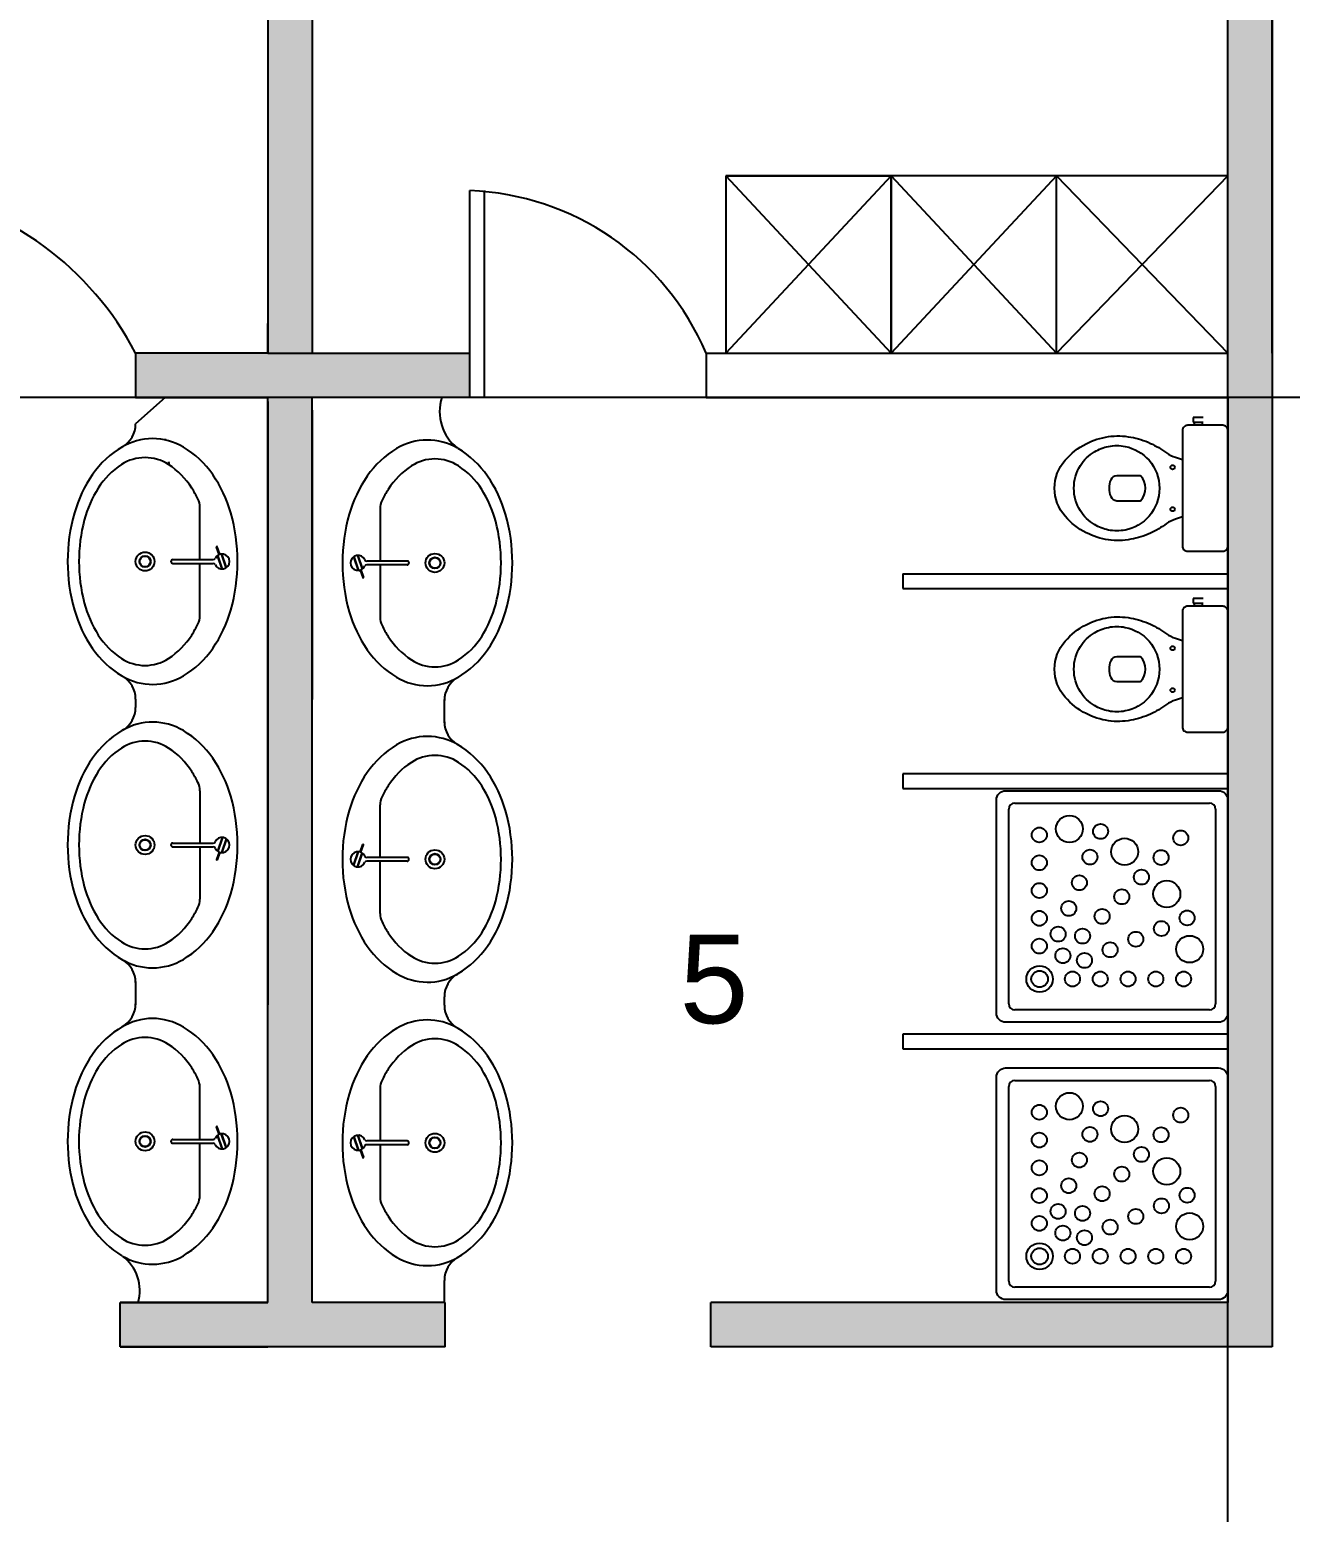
# Model space of a CAD drawing. Header units: millimetres. Extents: x 1356 to 2849, y 1307 to 1361.
# Drawn here: x 2474.96 to 2479.23, y 1338.73 to 1343.75 of the extents above; entities that cross this region are included whole.
import ezdxf

# ---------------------------------------------------------------- set-up
doc = ezdxf.new("R2010")
doc.units = ezdxf.units.MM
doc.layers.add('Muro', color=3, linetype='Continuous')
doc.styles.get("Standard").update_dxf_attribs({"font": 'arial.ttf'})
doc.dimstyles.new('Joel', dxfattribs={"dimtxt": 0.13, "dimasz": 0.1, "dimexe": 1.25, "dimexo": 0.625, "dimgap": 0.0176, "dimtad": 1, "dimtxsty": 'Standard', "dimblk": 'OBLIQUE', "dimcen": 2.5, "dimse1": 1, "dimse2": 1, "dimclre": 256, "dimadec": 0, "dimazin": 0, "dimtfac": 1, "dimtmove": 0, "dimatfit": 3, "dimldrblk": 'OBLIQUE', "dimfxl": 1, "dimarcsym": 0})

# ---------------------------------------------------------------- blocks, each defined once
blk = doc.blocks.new('Armario')
for p, q in [((-0.1018, 0.3676), (-1.8018, 0.3676)), ((-1.8018, 0.3676), (-1.2418, 0.3676)), ((-1.2418, 0.3676), (-1.8018, -0.2324)), ((-1.8018, 0.3676), (-1.2418, -0.2324)), ((-1.8018, 0.3676), (-1.8018, -0.2324)), ((-1.2418, 0.3676), (-1.2418, -0.2324)), ((-0.6818, 0.3676), (-1.2418, -0.2324)), ((-1.2418, -0.2324), (-1.2418, 0.3676)), ((-1.2418, 0.3676), (-0.6818, -0.2324)), ((-0.6818, -0.2324), (-0.6818, 0.3676)), ((-0.6818, 0.3676), (-0.1018, -0.2324)), ((-0.1018, 0.3676), (-0.6818, -0.2324)), ((-0.1018, -0.2324), (-0.1018, 0.3676)), ((-1.8018, -0.2324), (-0.1018, -0.2324)), ((-1.2418, -0.2324), (-0.6818, -0.2324))]:
    blk.add_line(p, q)
blk = doc.blocks.new('_Oblique')
at = {"color": 0, "linetype": 'ByBlock', "lineweight": -2}
blk.add_line((-0.5, -0.5), (0.5, 0.5), dxfattribs=at)
blk = doc.blocks.new('*D93')
at = {"color": 0, "lineweight": -2, "transparency": 16777216}
blk.add_line((2471.9595, 1345.0185), (2471.9595, 1342.5044), dxfattribs=at)
at = {"layer": 'Defpoints', "color": 0, "transparency": 16777216}
for p in [(2479.1685, 1345.0185), (2471.9595, 1342.5044), (2479.1685, 1342.5044)]:
    blk.add_point(p, dxfattribs=at)
at = {"color": 0, "lineweight": -2, "transparency": 16777216, "xscale": 0.1, "yscale": 0.1, "zscale": 0.1}
for p, rotation in [((2471.9595, 1345.0185), 90), ((2471.9595, 1342.5044), 270)]:
    blk.add_blockref('_Oblique', p, dxfattribs=dict(at, rotation=rotation))
at = {"color": 0, "transparency": 16777216, "insert": (2471.8638, 1343.7615), "char_height": 0.13, "attachment_point": 5, "rotation": 90}
blk.add_mtext('2,51', dxfattribs=at)

msp = doc.modelspace()

# ---------------------------------------------------------------- hatches: boundary and pattern name
h = msp.add_hatch(color=1)
h.dxf.hatch_style = 1
h.paths.add_polyline_path([(2482.51847, 1340.10986), (2482.31847, 1340.10986), (2482.31847, 1339.66647), (2482.51847, 1339.66647)])
h.paths.add_polyline_path([(2482.51847, 1340.69161), (2482.31847, 1340.69161), (2482.31847, 1340.30986), (2482.51847, 1340.30986)])
h.paths.add_polyline_path([(2482.51847, 1339.06647), (2482.31847, 1339.06647), (2482.31847, 1338.01669), (2482.51847, 1338.01669)])
h.paths.add_polyline_path([(2482.51847, 1337.81669), (2482.31847, 1337.81669), (2482.31847, 1336.98352), (2482.51847, 1336.98352)])
h.paths.add_polyline_path([(2482.51847, 1335.78352), (2482.31847, 1335.78352), (2482.31847, 1335.66647), (2482.31847, 1335.26647), (2482.31847, 1334.99147), (2482.51847, 1334.99147)])
h.paths.add_polyline_path([(2482.31847, 1334.99147), (2479.16847, 1334.99147), (2479.16847, 1335.79147), (2479.01847, 1335.79147), (2479.01847, 1334.89147), (2482.31847, 1334.89147)])
h.paths.add_polyline_path([(2479.01847, 1334.89147), (2478.77521, 1334.89147), (2478.77521, 1334.79147), (2478.81847, 1334.79147), (2479.01847, 1334.79147)])
h.paths.add_polyline_path([(2479.01847, 1334.99147), (2478.77521, 1334.99147), (2478.77521, 1334.89147), (2479.01847, 1334.89147)])
h.paths.add_polyline_path([(2482.31847, 1334.89147), (2482.21847, 1334.89147), (2479.01847, 1334.89147), (2479.01847, 1334.79147), (2482.31847, 1334.79147)])
h.paths.add_polyline_path([(2477.97521, 1334.89147), (2477.61847, 1334.89147), (2477.61847, 1334.79147), (2477.97521, 1334.79147)])
h.paths.add_polyline_path([(2477.97521, 1334.99147), (2477.61847, 1334.99147), (2477.61847, 1334.89147), (2477.97521, 1334.89147)])
h.paths.add_polyline_path([(2476.81847, 1334.89147), (2476.41847, 1334.89147), (2476.41847, 1334.79147), (2476.81847, 1334.79147)])
h.paths.add_polyline_path([(2476.81847, 1334.99147), (2476.41847, 1334.99147), (2476.41847, 1334.89147), (2476.81847, 1334.89147)])
h.paths.add_polyline_path([(2473.11847, 1334.89147), (2472.71847, 1334.89147), (2472.71847, 1334.79147), (2473.11847, 1334.79147)])
h.paths.add_polyline_path([(2473.11847, 1334.99147), (2472.83275, 1334.99147), (2472.71847, 1334.99147), (2472.71847, 1334.89147), (2473.11847, 1334.89147)])
h.paths.add_polyline_path([(2474.46847, 1339.44147), (2472.71847, 1339.44147), (2472.71847, 1339.29147), (2474.46847, 1339.29147)])
h.paths.add_polyline_path([(2476.36847, 1339.44147), (2475.91847, 1339.44147), (2475.91847, 1341.48255), (2475.91847, 1342.46125), (2475.91847, 1342.50444), (2475.76847, 1342.50444), (2475.76847, 1339.44147), (2475.32964, 1339.44147), (2475.26847, 1339.44147), (2475.26847, 1339.29147), (2475.76847, 1339.29147), (2476.36847, 1339.29147)])
h.paths.add_polyline_path([(2476.29334, 1346.20444), (2475.69334, 1346.20444), (2475.17547, 1346.20444), (2475.17547, 1346.00444), (2475.76847, 1346.00444), (2475.76847, 1342.75444), (2475.76847, 1342.65444), (2475.91847, 1342.65444), (2475.91847, 1342.75444), (2475.91847, 1346.00444), (2476.29334, 1346.00444)])
h.paths.add_polyline_path([(2473.67547, 1346.20444), (2472.71847, 1346.20444), (2472.71847, 1346.00444), (2473.67547, 1346.00444)], flags=17)
h.paths.add_polyline_path([(2479.16847, 1347.20444), (2479.01847, 1347.20444), (2479.01847, 1342.50444), (2479.16847, 1342.50444), (2479.16847, 1346.20444)])
h.paths.add_polyline_path([(2479.01847, 1347.20444), (2478.96847, 1347.20444), (2478.96847, 1346.20444), (2478.02148, 1346.20444), (2477.79334, 1346.20444), (2477.79334, 1346.00444), (2479.01847, 1346.00444)])
h.paths.add_polyline_path([(2472.71847, 1349.00444), (2472.61847, 1349.00444), (2472.61847, 1346.20444), (2472.71847, 1346.20444)])
h.paths.add_polyline_path([(2472.61847, 1349.00444), (2472.51847, 1349.00444), (2472.51847, 1346.20444), (2472.61847, 1346.20444)])
h.paths.add_polyline_path([(2474.01847, 1349.20444), (2472.71847, 1349.20444), (2472.71847, 1349.10444), (2474.01847, 1349.10444)])
h.paths.add_polyline_path([(2474.01847, 1349.10444), (2472.71847, 1349.10444), (2472.71847, 1349.00444), (2474.01847, 1349.00444)])
h.paths.add_polyline_path([(2476.51864, 1349.20444), (2476.01847, 1349.20444), (2476.01847, 1349.10444), (2476.51864, 1349.10444)])
h.paths.add_polyline_path([(2476.51864, 1349.10444), (2476.41864, 1349.10444), (2476.01847, 1349.10444), (2476.01847, 1349.00444), (2476.51864, 1349.00444)])
h.paths.add_polyline_path([(2476.71847, 1350.9314), (2476.51847, 1350.9314), (2476.51847, 1349.20444), (2476.51864, 1349.20444), (2476.51864, 1349.10444), (2477.76847, 1349.10444), (2477.76847, 1349.20444), (2477.01847, 1349.20444), (2476.71847, 1349.20444)])
h.paths.add_polyline_path([(2477.76847, 1349.10444), (2476.71864, 1349.10444), (2476.71864, 1349.00444), (2477.76847, 1349.00444)])
h.paths.add_polyline_path([(2478.66847, 1349.20444), (2477.76847, 1349.20444), (2477.76847, 1349.10444), (2478.66847, 1349.10444)])
h.paths.add_polyline_path([(2478.66847, 1349.10444), (2477.76847, 1349.10444), (2477.76847, 1349.00444), (2478.66847, 1349.00444)])
h.paths.add_polyline_path([(2482.31847, 1349.10444), (2479.16864, 1349.10444), (2479.16864, 1349.00444), (2480.11847, 1349.00444), (2480.9198, 1349.00444, -0.1461994), (2480.93636, 1349.00444), (2482.31847, 1349.00444)], flags=17)
h.paths.add_polyline_path([(2478.96864, 1349.10444), (2478.66847, 1349.10444), (2478.66847, 1349.00444), (2478.96864, 1349.00444)])
h.paths.add_polyline_path([(2478.96864, 1349.20444), (2478.66847, 1349.20444), (2478.66847, 1349.10444), (2478.96864, 1349.10444)])
h.paths.add_polyline_path([(2479.16847, 1349.00444), (2479.01847, 1349.00444), (2479.01847, 1348.10444), (2479.16847, 1348.10444)], flags=17)
h.paths.add_polyline_path([(2479.01847, 1349.00444), (2478.96847, 1349.00444), (2478.96847, 1348.10444), (2479.01847, 1348.10444)])
h.paths.add_polyline_path([(2482.51847, 1349.20444), (2481.01847, 1349.20444), (2481.01847, 1351.4451), (2480.81847, 1351.4451), (2480.81847, 1349.20444), (2479.01847, 1349.20444), (2479.01847, 1349.10444), (2482.31847, 1349.10444), (2482.31847, 1349.00444), (2482.31847, 1347.21149), (2482.51847, 1347.21149)])
h.paths.add_polyline_path([(2481.01847, 1354.4451), (2479.01847, 1354.4451), (2479.01847, 1354.2451), (2479.11847, 1354.2451), (2479.21847, 1354.2451), (2479.21847, 1353.1951), (2479.36847, 1353.1951), (2479.36847, 1354.2451), (2480.81847, 1354.2451), (2480.81847, 1353.72022), (2481.01847, 1353.72022)])
h.paths.add_polyline_path([(2481.01847, 1353.12022), (2480.81847, 1353.12022), (2480.81847, 1352.3951), (2479.36847, 1352.3951), (2479.21847, 1352.3951), (2479.21847, 1352.2451), (2480.81847, 1352.2451), (2481.01847, 1352.2451)])
h.paths.add_polyline_path([(2479.01847, 1354.4451), (2476.51847, 1354.4451), (2476.51847, 1353.4451), (2476.71847, 1353.4451), (2476.71847, 1354.2451), (2479.01847, 1354.2451)])
h.paths.add_polyline_path([(2476.71847, 1352.2451), (2476.51847, 1352.2451), (2476.51847, 1351.7314), (2476.71847, 1351.7314)])
h.paths.add_polyline_path([(2482.31847, 1345.21853), (2481.71809, 1345.21853), (2481.65757, 1345.21853), (2481.11847, 1345.21853), (2481.00823, 1345.21853), (2480.83737, 1345.21853), (2480.83737, 1345.01853), (2481.11847, 1345.01853), (2482.31847, 1345.01853)])
h.paths.add_polyline_path([(2482.51847, 1346.01149), (2482.41847, 1346.01149), (2482.31847, 1346.01149), (2482.31847, 1345.21853), (2482.51847, 1345.21853)])
h.paths.add_polyline_path([(2482.51847, 1344.01853), (2482.31847, 1344.01853), (2482.31847, 1343.91682), (2482.31847, 1343.69161), (2482.51847, 1343.69161)])
h.paths.add_polyline_path([(2482.51847, 1345.01853), (2482.31847, 1345.01853), (2482.31847, 1344.81853), (2482.51847, 1344.81853)])
h.paths.add_polyline_path([(2472.61847, 1346.20444), (2472.51847, 1346.20444), (2472.51847, 1342.50444), (2472.61847, 1342.50444)])
h.paths.add_polyline_path([(2472.71847, 1346.00444), (2472.71847, 1346.20444), (2472.61847, 1346.20444), (2472.61847, 1342.50444), (2474.52078, 1342.50444), (2474.52078, 1342.65444), (2472.71847, 1342.65444)])
h.paths.add_polyline_path([(2472.61847, 1342.50444), (2472.51847, 1342.50444), (2472.51847, 1334.89147), (2472.61847, 1334.89147)])
h.paths.add_polyline_path([(2472.71847, 1339.27793), (2472.61847, 1339.27793), (2472.61847, 1338.01669), (2472.71847, 1338.01669), (2472.71847, 1338.42004)])
h.paths.add_polyline_path([(2472.71847, 1342.50444), (2472.61847, 1342.50444), (2472.61847, 1339.27793), (2472.71847, 1339.27793), (2472.71847, 1339.29147), (2472.71847, 1339.44147)])
h.paths.add_polyline_path([(2472.71847, 1338.01669), (2472.61847, 1338.01669), (2472.61847, 1334.89147), (2472.71847, 1334.89147), (2472.71847, 1334.99147)])
h.paths.add_polyline_path([(2479.16847, 1342.50444), (2479.01847, 1342.50444), (2479.01847, 1339.29147), (2479.16847, 1339.29147)])
h.paths.add_polyline_path([(2479.01847, 1339.44147), (2477.26847, 1339.44147), (2477.26847, 1339.29147), (2479.01847, 1339.29147)])
h.paths.add_polyline_path([(2476.452, 1342.65444), (2475.76847, 1342.65444), (2475.32078, 1342.65444), (2475.32078, 1342.50444), (2476.452, 1342.50444)])
h.paths.add_polyline_path([(2479.01847, 1337.84147), (2480.91847, 1337.84147), (2480.91847, 1337.99147), (2480.5183, 1337.99147), (2480.5183, 1340.14147), (2482.31847, 1340.14147), (2482.31847, 1340.29147), (2480.3683, 1340.29147), (2480.3683, 1337.99147), (2479.01847, 1337.99147)])

# ---------------------------------------------------------------- linework, layer by layer
for p, q in [((2479.01847, 1333.68224), (2479.01847, 1355.4587)), ((2476.452, 1342.50444), (2476.452, 1343.20444)), ((2476.502, 1342.50444), (2476.502, 1343.20444)), ((2476.452, 1342.50444), (2476.452, 1342.65444)), ((2477.252, 1342.65444), (2477.252, 1342.50444)), ((2477.252, 1342.65444), (2477.31847, 1342.65444)), ((2482.93644, 1342.50444), (2471.12422, 1342.50444)), ((2475.42078, 1342.50444), (2475.32078, 1342.41492)), ((2475.76847, 1342.49028), (2475.76847, 1340.4492)), ((2475.91847, 1342.46125), (2475.91847, 1341.48255)), ((2478.91815, 1342.43633), (2478.90112, 1342.43633)), ((2478.90112, 1342.43633), (2478.90112, 1342.42119)), ((2478.90112, 1342.42119), (2478.93519, 1342.42119)), ((2478.90396, 1342.42119), (2478.90396, 1342.41031)), ((2478.93519, 1342.43633), (2478.91815, 1342.43633)), ((2478.93235, 1342.41031), (2478.93235, 1342.42119)), ((2475.53828, 1341.9558), (2475.53828, 1342.1332)), ((2476.14873, 1342.12837), (2476.14873, 1341.95097)), ((2475.60357, 1341.97312), (2475.59486, 1341.99822)), ((2475.60599, 1341.97396), (2475.59728, 1341.99905)), ((2475.12896, 1341.9494), (2475.12896, 1341.9494)), ((2475.44702, 1341.9558), (2475.58385, 1341.9558)), ((2475.61387, 1341.92383), (2475.59793, 1341.96996)), ((2475.6152, 1341.9239), (2475.59902, 1341.97073)), ((2475.62729, 1341.92808), (2475.61111, 1341.9749)), ((2475.62837, 1341.92884), (2475.61244, 1341.97497)), ((2476.05863, 1341.96514), (2476.07456, 1341.919)), ((2476.05972, 1341.9659), (2476.07589, 1341.91908)), ((2476.07181, 1341.97008), (2476.08798, 1341.92325)), ((2476.07314, 1341.97015), (2476.08907, 1341.92402)), ((2476.23998, 1341.95097), (2476.10316, 1341.95097)), ((2475.44702, 1341.943), (2475.58385, 1341.943)), ((2475.53828, 1341.76561), (2475.53828, 1341.943)), ((2475.91621, 1341.90758), (2475.91847, 1341.90758)), ((2476.08101, 1341.92002), (2476.08972, 1341.89492)), ((2476.08343, 1341.92086), (2476.09214, 1341.89576)), ((2476.23998, 1341.93818), (2476.10316, 1341.93818)), ((2476.14873, 1341.93818), (2476.14873, 1341.76078)), ((2476.55804, 1341.94458), (2476.55804, 1341.94458)), ((2477.91847, 1341.90758), (2479.01847, 1341.90758)), ((2477.91847, 1341.90758), (2477.91847, 1341.85758)), ((2475.91621, 1341.85758), (2475.91847, 1341.85758)), ((2477.91847, 1341.85758), (2479.01847, 1341.85758)), ((2478.91815, 1341.824), (2478.90112, 1341.824)), ((2478.90112, 1341.824), (2478.90112, 1341.80885)), ((2478.90112, 1341.80885), (2478.93519, 1341.80885)), ((2478.90396, 1341.80885), (2478.90396, 1341.79797)), ((2478.93519, 1341.824), (2478.91815, 1341.824)), ((2478.93235, 1341.79797), (2478.93235, 1341.80885)), ((2475.32078, 1341.48388), (2475.32078, 1341.45559)), ((2475.91847, 1339.44147), (2475.91847, 1341.48255)), ((2476.36615, 1341.40719), (2476.36615, 1341.48255)), ((2476.36622, 1341.4037), (2476.36622, 1341.47905)), ((2479.01847, 1341.23078), (2477.91847, 1341.23078)), ((2477.91847, 1341.23078), (2477.91847, 1341.18078)), ((2479.01847, 1341.18078), (2479.01847, 1341.23078)), ((2475.53828, 1341.17387), (2475.53828, 1340.99647)), ((2477.91847, 1341.18078), (2479.01847, 1341.18078)), ((2476.14866, 1340.94807), (2476.14866, 1341.12546)), ((2475.44702, 1340.99647), (2475.58385, 1340.99647)), ((2475.61387, 1341.01565), (2475.59793, 1340.96952)), ((2475.6152, 1341.01558), (2475.59902, 1340.96875)), ((2475.62729, 1341.0114), (2475.61111, 1340.96458)), ((2475.62837, 1341.01064), (2475.61244, 1340.9645)), ((2475.44702, 1340.98368), (2475.58385, 1340.98368)), ((2475.53828, 1340.98368), (2475.53828, 1340.80628)), ((2475.60357, 1340.96636), (2475.59486, 1340.94126)), ((2475.60599, 1340.96552), (2475.59728, 1340.94042)), ((2476.05856, 1340.92111), (2476.07449, 1340.96724)), ((2476.05965, 1340.92035), (2476.07582, 1340.96717)), ((2476.07174, 1340.91617), (2476.08791, 1340.96299)), ((2476.07307, 1340.9161), (2476.089, 1340.96223)), ((2476.08095, 1340.96623), (2476.08965, 1340.99132)), ((2476.08336, 1340.96539), (2476.09207, 1340.99049)), ((2476.23991, 1340.94807), (2476.10309, 1340.94807)), ((2476.23991, 1340.93527), (2476.10309, 1340.93527)), ((2476.14866, 1340.75788), (2476.14866, 1340.93527)), ((2475.32071, 1340.52805), (2475.32071, 1340.45269)), ((2475.32078, 1340.52455), (2475.32078, 1340.4492)), ((2475.76847, 1339.4705), (2475.76847, 1340.4492)), ((2476.36615, 1340.44786), (2476.36615, 1340.47615)), ((2479.01847, 1340.34995), (2477.91847, 1340.34995)), ((2477.91847, 1340.34995), (2477.91847, 1340.29995)), ((2477.91847, 1340.29995), (2479.01847, 1340.29995)), ((2475.53821, 1339.99357), (2475.53821, 1340.17096)), ((2476.14866, 1340.16614), (2476.14866, 1339.98874)), ((2475.44695, 1339.99357), (2475.58378, 1339.99357)), ((2475.6035, 1340.01089), (2475.5948, 1340.03599)), ((2475.60592, 1340.01173), (2475.59721, 1340.03682)), ((2475.6138, 1339.9616), (2475.59787, 1340.00773)), ((2475.61513, 1339.96167), (2475.59895, 1340.00849)), ((2475.62722, 1339.96585), (2475.61104, 1340.01267)), ((2475.62831, 1339.96661), (2475.61237, 1340.01274)), ((2476.05856, 1340.00291), (2476.07449, 1339.95677)), ((2476.05965, 1340.00367), (2476.07582, 1339.95685)), ((2476.07174, 1340.00785), (2476.08791, 1339.96102)), ((2476.07307, 1340.00792), (2476.089, 1339.96179)), ((2476.23991, 1339.98874), (2476.10309, 1339.98874)), ((2475.1289, 1339.98717), (2475.1289, 1339.98717)), ((2475.44695, 1339.98077), (2475.58378, 1339.98077)), ((2475.53821, 1339.80338), (2475.53821, 1339.98077)), ((2476.08095, 1339.95779), (2476.08965, 1339.93269)), ((2476.08336, 1339.95863), (2476.09207, 1339.93353)), ((2476.23991, 1339.97595), (2476.10309, 1339.97595)), ((2476.14866, 1339.97595), (2476.14866, 1339.79855)), ((2476.55797, 1339.98235), (2476.55797, 1339.98235)), ((2476.36615, 1339.44147), (2476.36615, 1339.51682)), ((2475.32964, 1339.44147), (2475.76847, 1339.44147)), ((2476.36615, 1339.44147), (2475.91847, 1339.44147))]:
    msp.add_line(p, q)
at = {"color": 0}
for p, q in [((2478.27674, 1340.45299), (2478.27674, 1341.11114)), ((2478.29763, 1341.13203), (2478.95579, 1341.13203)), ((2478.97668, 1341.11114), (2478.97668, 1340.45299)), ((2478.95579, 1340.43209), (2478.29763, 1340.43209)), ((2478.29763, 1340.19369), (2478.95579, 1340.19369)), ((2478.27674, 1339.51465), (2478.27674, 1340.1728)), ((2478.97668, 1340.1728), (2478.97668, 1339.51465)), ((2478.95579, 1339.49375), (2478.29763, 1339.49375))]:
    msp.add_line(p, q, dxfattribs=at)
for points in [[(2479.01847, 1342.19737), (2479.01847, 1342.39329, 0.4180357), (2479.00143, 1342.41031), (2478.88266, 1342.41031, 0.4242171), (2478.86468, 1342.39327), (2478.86468, 1342.00182, 0.4301318), (2478.88266, 1341.98444), (2478.90396, 1341.98444), (2478.93235, 1341.98444), (2479.00143, 1341.98444, 0.4180357), (2479.01847, 1342.00145)], [(2478.78708, 1342.19737, -0.1805203), (2478.75159, 1342.10274, -0.1671584), (2478.67115, 1342.05589, -0.1), (2478.61437, 1342.05589, -0.0962911), (2478.56705, 1342.07434, -0.1333202), (2478.51973, 1342.12072, -0.150886), (2478.49749, 1342.19737, -0.150886), (2478.51973, 1342.27403, -0.1333202), (2478.56705, 1342.3204, -0.0962911), (2478.61437, 1342.33885, -0.1), (2478.67115, 1342.33885, -0.1671584), (2478.75159, 1342.29201, -0.1805203)], [(2478.62194, 1342.16898, 0.276984), (2478.64276, 1342.15526), (2478.7232, 1342.15526, 0.3932584), (2478.7232, 1342.23949), (2478.64276, 1342.23949, 0.276984), (2478.62194, 1342.22576, 0.2)], [(2479.01847, 1341.58504), (2479.01847, 1341.78096, 0.4180357), (2479.00143, 1341.79797), (2478.88266, 1341.79797, 0.4242171), (2478.86468, 1341.78094), (2478.86468, 1341.38948, 0.4301318), (2478.88266, 1341.3721), (2478.90396, 1341.3721), (2478.93235, 1341.3721), (2479.00143, 1341.3721, 0.4180357), (2479.01847, 1341.38912)], [(2478.78708, 1341.58504, -0.1805203), (2478.75159, 1341.4904, -0.1671584), (2478.67115, 1341.44356, -0.1), (2478.61437, 1341.44356, -0.0962911), (2478.56705, 1341.46201, -0.1333202), (2478.51973, 1341.50838, -0.150886), (2478.49749, 1341.58504, -0.150886), (2478.51973, 1341.66169, -0.1333202), (2478.56705, 1341.70807, -0.0962911), (2478.61437, 1341.72652, -0.1), (2478.67115, 1341.72652, -0.1671584), (2478.75159, 1341.67967, -0.1805203)], [(2478.62194, 1341.55665, 0.276984), (2478.64276, 1341.54292), (2478.7232, 1341.54292, 0.3932584), (2478.7232, 1341.62715), (2478.64276, 1341.62715, 0.276984), (2478.62194, 1341.61343, 0.2)]]:
    msp.add_lwpolyline(points, format="xyb", close=True)
for points in [[(2478.86468, 1342.10011), (2478.8415, 1342.0928, 0.0607785), (2478.81027, 1342.07766, -0.0619902), (2478.75632, 1342.04548, -0.0678678), (2478.69008, 1342.02466, -0.0864797), (2478.61437, 1342.02277, -0.0851656), (2478.53866, 1342.0469, -0.0982979), (2478.46768, 1342.10274, -0.1820041), (2478.43172, 1342.19737, -0.1820041), (2478.46768, 1342.29201, -0.0982979), (2478.53866, 1342.34784, -0.0851656), (2478.61437, 1342.37198, -0.0864797), (2478.69008, 1342.37008, -0.0678678), (2478.75632, 1342.34926, -0.0619902), (2478.81027, 1342.31709, 0.0607785), (2478.8415, 1342.30195), (2478.86468, 1342.29464)], [(2478.86468, 1341.48777), (2478.8415, 1341.48046, 0.0607785), (2478.81027, 1341.46532, -0.0619902), (2478.75632, 1341.43315, -0.0678678), (2478.69008, 1341.41233, -0.0864797), (2478.61437, 1341.41043, -0.0851656), (2478.53866, 1341.43456, -0.0982979), (2478.46768, 1341.4904, -0.1820041), (2478.43172, 1341.58504, -0.1820041), (2478.46768, 1341.67967, -0.0982979), (2478.53866, 1341.73551, -0.0851656), (2478.61437, 1341.75964, -0.0864797), (2478.69008, 1341.75775, -0.0678678), (2478.75632, 1341.73693, -0.0619902), (2478.81027, 1341.70475, 0.0607785), (2478.8415, 1341.68961), (2478.86468, 1341.6823)]]:
    msp.add_lwpolyline(points, format="xyb")
for points in [[(2478.23495, 1341.14248, -0.4142136), (2478.26629, 1341.17382), (2478.98713, 1341.17382, -0.4142136), (2479.01847, 1341.14248), (2479.01847, 1340.42165, -0.4142136), (2478.98713, 1340.39031), (2478.26629, 1340.39031, -0.4142136), (2478.23495, 1340.42165)], [(2478.23495, 1340.20414, -0.4142136), (2478.26629, 1340.23548), (2478.98713, 1340.23548, -0.4142136), (2479.01847, 1340.20414), (2479.01847, 1339.48331, -0.4142136), (2478.98713, 1339.45196), (2478.26629, 1339.45196, -0.4142136), (2478.23495, 1339.48331)]]:
    msp.add_lwpolyline(points, format="xyb", close=True, dxfattribs=at)
for centre, radius in [((2478.83141, 1342.26835), 0.0071), ((2478.83141, 1342.12639), 0.0071), ((2475.35281, 1341.9494), 0.03198), ((2475.35281, 1341.9494), 0.01919), ((2475.35281, 1341.9494), 0.01791), ((2476.3342, 1341.94458), 0.03198), ((2476.3342, 1341.94458), 0.01919), ((2476.3342, 1341.94458), 0.01791), ((2478.83141, 1341.65602), 0.0071), ((2478.83141, 1341.51406), 0.0071), ((2475.35281, 1340.99008), 0.03198), ((2475.35281, 1340.99008), 0.01919), ((2475.35281, 1340.99008), 0.01791), ((2476.33413, 1340.94167), 0.03198), ((2476.33413, 1340.94167), 0.01919), ((2476.33413, 1340.94167), 0.01791), ((2475.35274, 1339.98717), 0.03198), ((2475.35274, 1339.98717), 0.01919), ((2475.35274, 1339.98717), 0.01791), ((2476.33413, 1339.98235), 0.03198), ((2476.33413, 1339.98235), 0.01919), ((2476.33413, 1339.98235), 0.01791)]:
    msp.add_circle(centre, radius)
for centre, radius in [((2478.38027, 1341.02399), 0.02539), ((2478.48224, 1341.04449), 0.04562), ((2478.58771, 1341.03592), 0.02539), ((2478.66893, 1340.96716), 0.04562), ((2478.85884, 1341.01419), 0.02539), ((2478.38027, 1340.92996), 0.02539), ((2478.55173, 1340.94905), 0.02539), ((2478.79236, 1340.94771), 0.02539), ((2478.72587, 1340.88122), 0.02539), ((2478.38027, 1340.83594), 0.02539), ((2478.51575, 1340.86219), 0.02539), ((2478.81181, 1340.82428), 0.04562), ((2478.47976, 1340.77532), 0.02539), ((2478.65939, 1340.81474), 0.02539), ((2478.38027, 1340.74192), 0.02539), ((2478.59291, 1340.74826), 0.02539), ((2478.88048, 1340.74328), 0.02539), ((2478.44378, 1340.68846), 0.02539), ((2478.52642, 1340.68177), 0.02539), ((2478.70675, 1340.67132), 0.02539), ((2478.79362, 1340.7073), 0.02539), ((2478.38027, 1340.6479), 0.02539), ((2478.45994, 1340.61529), 0.02539), ((2478.61989, 1340.63534), 0.02539), ((2478.88914, 1340.63759), 0.04562), ((2478.53303, 1340.59935), 0.02539), ((2478.38121, 1340.53656), 0.04475), ((2478.38121, 1340.53656), 0.02804), ((2478.49255, 1340.53656), 0.02539), ((2478.58657, 1340.53656), 0.02539), ((2478.68059, 1340.53656), 0.02539), ((2478.77461, 1340.53656), 0.02539), ((2478.86864, 1340.53656), 0.02539), ((2478.48224, 1340.10615), 0.04562), ((2478.38027, 1340.08564), 0.02539), ((2478.58771, 1340.09758), 0.02539), ((2478.85884, 1340.07585), 0.02539), ((2478.66893, 1340.02882), 0.04562), ((2478.38027, 1339.99162), 0.02539), ((2478.55173, 1340.01071), 0.02539), ((2478.79236, 1340.00937), 0.02539), ((2478.51575, 1339.92385), 0.02539), ((2478.72587, 1339.94288), 0.02539), ((2478.38027, 1339.8976), 0.02539), ((2478.65939, 1339.8764), 0.02539), ((2478.81181, 1339.88594), 0.04562), ((2478.47976, 1339.83698), 0.02539), ((2478.38027, 1339.80358), 0.02539), ((2478.59291, 1339.80992), 0.02539), ((2478.79362, 1339.76896), 0.02539), ((2478.88048, 1339.80494), 0.02539), ((2478.44378, 1339.75012), 0.02539), ((2478.52642, 1339.74343), 0.02539), ((2478.70675, 1339.73297), 0.02539), ((2478.88914, 1339.69925), 0.04562), ((2478.38027, 1339.70956), 0.02539), ((2478.45994, 1339.67695), 0.02539), ((2478.61989, 1339.69699), 0.02539), ((2478.38121, 1339.59822), 0.04475), ((2478.53303, 1339.66101), 0.02539), ((2478.38121, 1339.59822), 0.02804), ((2478.49255, 1339.59822), 0.02539), ((2478.58657, 1339.59822), 0.02539), ((2478.68059, 1339.59822), 0.02539), ((2478.77461, 1339.59822), 0.02539), ((2478.86864, 1339.59822), 0.02539)]:
    msp.add_circle(centre, radius, dxfattribs=at)
for centre, radius, start, end in [((2474.3867, 1342.16706), 1.05359, 27.55454, 79.93779), ((2476.41854, 1342.29895), 0.90611, 23.09959, 87.88336), ((2476.50704, 1342.45685), 0.15713, 162.36965, 232.18057), ((2475.23125, 1342.41492), 0.08954, 300.41289, 0), ((2475.37839, 1342.16229), 0.20282, 90, 120.89244), ((2475.37839, 1342.16229), 0.20282, 59.10756, 90), ((2474.3867, 1342.16706), 1.05359, 10.75272, 10.80727), ((2476.30861, 1342.15746), 0.20282, 59.78165, 120.89244), ((2475.43949, 1342.06016), 0.32183, 120.41289, 145.30485), ((2475.35281, 1342.155), 0.14615, 90, 123.06039), ((2475.35281, 1342.155), 0.14615, 56.93961, 90), ((2475.31728, 1342.06016), 0.32183, 34.69515, 59.10756), ((2476.36972, 1342.05534), 0.32183, 120.89244, 145.30485), ((2476.3342, 1342.15018), 0.14615, 90, 123.06039), ((2476.3342, 1342.15018), 0.14615, 56.93961, 90), ((2476.24751, 1342.05534), 0.32183, 34.69515, 59.10756), ((2475.41681, 1342.05667), 0.26347, 123.06039, 147.52881), ((2475.28881, 1342.05667), 0.26347, 32.47119, 56.93961), ((2474.3867, 1342.16706), 1.05359, 5.94028, 6.51019), ((2476.3982, 1342.05185), 0.26347, 123.06039, 147.52881), ((2476.27019, 1342.05185), 0.26347, 32.47119, 56.93961), ((2475.53619, 1341.99322), 0.43944, 145.30485, 163.99905), ((2475.51861, 1341.99189), 0.38414, 147.52881, 165.23326), ((2475.187, 1341.99189), 0.38414, 26.18807, 32.47119), ((2475.22059, 1341.99322), 0.43944, 16.00095, 34.69515), ((2476.46641, 1341.98839), 0.43944, 145.30485, 163.99905), ((2476.15082, 1341.98839), 0.43944, 16.00095, 34.69515), ((2475.47432, 1342.1332), 0.06395, 0, 26.18807), ((2476.21268, 1342.12837), 0.06395, 153.81193, 180), ((2476.5, 1341.98707), 0.38414, 147.52881, 153.81193), ((2476.16839, 1341.98707), 0.38414, 14.76674, 32.47119), ((2475.68899, 1341.9494), 0.59839, 163.99905, 180), ((2475.06779, 1341.9494), 0.59839, 0, 16.00095), ((2476.61921, 1341.94458), 0.59839, 163.99905, 180), ((2475.99802, 1341.94458), 0.59839, 0, 16.00095), ((2475.67981, 1341.9494), 0.55085, 165.23326, 180), ((2476.00719, 1341.94458), 0.55085, 0, 14.76674), ((2475.59607, 1341.99864), 0.00128, 19.1342, 199.1342), ((2475.68899, 1341.9494), 0.59839, 180, 196.00095), ((2475.67981, 1341.9494), 0.55085, 180, 194.76674), ((2475.44702, 1341.9494), 0.0064, 90, 270), ((2475.58385, 1341.96219), 0.0064, 270, 336.42182), ((2475.61315, 1341.9494), 0.02558, 203.57818, 156.42182), ((2475.06779, 1341.9494), 0.59839, 343.99905, 0), ((2476.07385, 1341.94458), 0.02558, 23.57818, 336.42182), ((2476.10316, 1341.95737), 0.0064, 203.57818, 270), ((2476.23998, 1341.94458), 0.0064, 270, 90), ((2475.58385, 1341.93661), 0.0064, 23.57818, 90), ((2476.61921, 1341.94458), 0.59839, 180, 196.00095), ((2476.09093, 1341.89534), 0.00128, 199.1342, 19.1342), ((2476.10316, 1341.93179), 0.0064, 90, 156.42182), ((2476.00719, 1341.94458), 0.55085, 345.23326, 0), ((2475.99802, 1341.94458), 0.59839, 343.99905, 0), ((2475.51861, 1341.90691), 0.38414, 194.76674, 212.47119), ((2476.16839, 1341.90209), 0.38414, 327.52881, 345.23326), ((2475.53619, 1341.90558), 0.43944, 196.00095, 214.69515), ((2475.47432, 1341.76561), 0.06395, 333.81193, 0), ((2475.22059, 1341.90558), 0.43944, 325.30485, 343.99905), ((2476.46641, 1341.90076), 0.43944, 196.00095, 214.69515), ((2476.21268, 1341.76078), 0.06395, 180, 206.18807), ((2476.15082, 1341.90076), 0.43944, 325.30485, 343.99905), ((2475.41681, 1341.84213), 0.26347, 212.47119, 236.93961), ((2475.28881, 1341.84213), 0.26347, 303.06039, 327.52881), ((2475.187, 1341.90691), 0.38414, 327.52881, 333.81193), ((2476.5, 1341.90209), 0.38414, 206.18807, 212.47119), ((2476.3982, 1341.8373), 0.26347, 212.47119, 236.93961), ((2476.27019, 1341.8373), 0.26347, 303.06039, 327.52881), ((2475.43949, 1341.83864), 0.32183, 214.69515, 239.10756), ((2475.31728, 1341.83864), 0.32183, 300.89244, 325.30485), ((2476.36972, 1341.83382), 0.32183, 214.69515, 239.10756), ((2476.24751, 1341.83382), 0.32183, 300.41289, 325.30485), ((2475.35281, 1341.7438), 0.14615, 236.93961, 270), ((2475.35281, 1341.7438), 0.14615, 270, 303.06039), ((2476.3342, 1341.73898), 0.14615, 236.93961, 270), ((2476.3342, 1341.73898), 0.14615, 270, 303.06039), ((2475.37839, 1341.73651), 0.20282, 239.10756, 239.78165), ((2475.37839, 1341.73651), 0.20282, 239.78165, 300.89244), ((2475.23125, 1341.48388), 0.08954, 0, 59.78165), ((2476.30861, 1341.73169), 0.20282, 239.10756, 270), ((2476.30861, 1341.73169), 0.20282, 270, 300.89244), ((2476.45576, 1341.47905), 0.08954, 120.41289, 180), ((2475.23125, 1341.45559), 0.08954, 300.21835, 0), ((2475.37839, 1341.20296), 0.20282, 59.10756, 120.21835), ((2476.45569, 1341.40719), 0.08954, 180, 239.58711), ((2475.43949, 1341.10084), 0.32183, 120.89244, 145.30485), ((2475.37839, 1341.20296), 0.20282, 120.21835, 120.89244), ((2475.31728, 1341.10084), 0.32183, 34.69515, 59.10756), ((2476.30855, 1341.15456), 0.20282, 90, 120.89244), ((2476.30855, 1341.15456), 0.20282, 59.10756, 90), ((2475.41681, 1341.09735), 0.26347, 123.06039, 147.52881), ((2475.35281, 1341.19568), 0.14615, 90, 123.06039), ((2475.35281, 1341.19568), 0.14615, 56.93961, 90), ((2475.28881, 1341.09735), 0.26347, 32.47119, 56.93961), ((2476.36965, 1341.05243), 0.32183, 120.89244, 145.30485), ((2476.33413, 1341.14727), 0.14615, 90, 123.06039), ((2476.33413, 1341.14727), 0.14615, 56.93961, 90), ((2476.24744, 1341.05243), 0.32183, 34.69515, 59.58711), ((2475.53619, 1341.03389), 0.43944, 145.30485, 163.99905), ((2475.22059, 1341.03389), 0.43944, 16.00095, 34.69515), ((2476.39813, 1341.04894), 0.26347, 123.06039, 147.52881), ((2476.27013, 1341.04894), 0.26347, 32.47119, 56.93961), ((2475.51861, 1341.03257), 0.38414, 147.52881, 165.23326), ((2475.187, 1341.03257), 0.38414, 26.18807, 32.47119), ((2475.47432, 1341.17387), 0.06395, 0, 26.18807), ((2476.46634, 1340.98549), 0.43944, 145.30485, 163.99905), ((2476.15075, 1340.98549), 0.43944, 16.00095, 34.69515), ((2475.68899, 1340.99008), 0.59839, 163.99905, 180), ((2475.06779, 1340.99008), 0.59839, 0, 16.00095), ((2476.21261, 1341.12546), 0.06395, 153.81193, 180), ((2476.49993, 1340.98416), 0.38414, 147.52881, 153.81193), ((2476.16832, 1340.98416), 0.38414, 14.76674, 32.47119), ((2475.67981, 1340.99008), 0.55085, 165.23326, 180), ((2476.61914, 1340.94167), 0.59839, 163.99905, 180), ((2475.99795, 1340.94167), 0.59839, 0, 16.00095), ((2476.00712, 1340.94167), 0.55085, 0, 14.76674), ((2475.44702, 1340.99008), 0.0064, 90, 270), ((2475.58385, 1341.00287), 0.0064, 270, 336.42182), ((2475.61315, 1340.99008), 0.02558, 203.57818, 156.42182), ((2476.09086, 1340.9909), 0.00128, 340.8658, 160.8658), ((2475.68899, 1340.99008), 0.59839, 180, 196.00095), ((2475.67981, 1340.99008), 0.55085, 180, 194.76674), ((2475.58385, 1340.97729), 0.0064, 23.57818, 90), ((2475.59607, 1340.94084), 0.00128, 160.8658, 340.8658), ((2475.06779, 1340.99008), 0.59839, 343.99905, 0), ((2476.61914, 1340.94167), 0.59839, 180, 196.00095), ((2476.07378, 1340.94167), 0.02558, 23.57818, 336.42182), ((2476.10309, 1340.95446), 0.0064, 203.57818, 270), ((2476.23991, 1340.94167), 0.0064, 270, 90), ((2476.00712, 1340.94167), 0.55085, 345.23326, 0), ((2475.99795, 1340.94167), 0.59839, 343.99905, 0), ((2476.10309, 1340.92888), 0.0064, 90, 156.42182), ((2475.51861, 1340.94759), 0.38414, 194.76674, 212.47119), ((2475.53619, 1340.94626), 0.43944, 196.00095, 214.69515), ((2475.47432, 1340.80628), 0.06395, 333.81193, 0), ((2475.22059, 1340.94626), 0.43944, 325.30485, 343.99905), ((2476.16832, 1340.89918), 0.38414, 327.52881, 345.23326), ((2475.41681, 1340.8828), 0.26347, 212.47119, 236.93961), ((2475.28881, 1340.8828), 0.26347, 303.06039, 327.52881), ((2475.187, 1340.94759), 0.38414, 327.52881, 333.81193), ((2476.46634, 1340.89785), 0.43944, 196.00095, 214.69515), ((2476.21261, 1340.75788), 0.06395, 180, 206.18807), ((2476.15075, 1340.89785), 0.43944, 325.30485, 343.99905), ((2475.43949, 1340.87932), 0.32183, 214.69515, 239.58711), ((2475.31728, 1340.87932), 0.32183, 300.89244, 325.30485), ((2476.49993, 1340.89918), 0.38414, 206.18807, 212.47119), ((2476.39813, 1340.8344), 0.26347, 212.47119, 236.93961), ((2476.27013, 1340.8344), 0.26347, 303.06039, 327.52881), ((2475.35281, 1340.78448), 0.14615, 236.93961, 270), ((2475.35281, 1340.78448), 0.14615, 270, 303.06039), ((2476.36965, 1340.83091), 0.32183, 214.69515, 239.10756), ((2476.24744, 1340.83091), 0.32183, 300.89244, 325.30485), ((2475.37839, 1340.77719), 0.20282, 239.10756, 270), ((2475.23125, 1340.52455), 0.08954, 0, 59.58711), ((2475.37839, 1340.77719), 0.20282, 270, 300.89244), ((2476.33413, 1340.73607), 0.14615, 236.93961, 270), ((2476.33413, 1340.73607), 0.14615, 270, 303.06039), ((2476.30855, 1340.72878), 0.20282, 239.10756, 300.21835), ((2476.45569, 1340.47615), 0.08954, 120.21835, 180), ((2476.30855, 1340.72878), 0.20282, 300.21835, 300.89244), ((2475.23118, 1340.45269), 0.08954, 300.41289, 0), ((2476.45569, 1340.44786), 0.08954, 180, 239.78165), ((2475.37832, 1340.20006), 0.20282, 90, 120.89244), ((2475.37832, 1340.20006), 0.20282, 59.10756, 90), ((2476.30855, 1340.19523), 0.20282, 59.78165, 120.89244), ((2475.43942, 1340.09793), 0.32183, 120.41289, 145.30485), ((2475.31722, 1340.09793), 0.32183, 34.69515, 59.10756), ((2476.36965, 1340.09311), 0.32183, 120.89244, 145.30485), ((2476.30855, 1340.19523), 0.20282, 59.10756, 59.78165), ((2476.24744, 1340.09311), 0.32183, 34.69515, 59.10756), ((2475.41674, 1340.09444), 0.26347, 123.06039, 147.52881), ((2475.35274, 1340.19277), 0.14615, 90, 123.06039), ((2475.35274, 1340.19277), 0.14615, 56.93961, 90), ((2475.28874, 1340.09444), 0.26347, 32.47119, 56.93961), ((2476.39813, 1340.08962), 0.26347, 123.06039, 147.52881), ((2476.33413, 1340.18795), 0.14615, 90, 123.06039), ((2476.33413, 1340.18795), 0.14615, 56.93961, 90), ((2476.27013, 1340.08962), 0.26347, 32.47119, 56.93961), ((2475.53612, 1340.03099), 0.43944, 145.30485, 163.99905), ((2475.22052, 1340.03099), 0.43944, 16.00095, 34.69515), ((2476.46634, 1340.02616), 0.43944, 145.30485, 163.99905), ((2476.15075, 1340.02616), 0.43944, 16.00095, 34.69515), ((2475.51854, 1340.02966), 0.38414, 147.52881, 165.23326), ((2475.18693, 1340.02966), 0.38414, 26.18807, 32.47119), ((2475.47425, 1340.17096), 0.06395, 0, 26.18807), ((2476.21261, 1340.16614), 0.06395, 153.81193, 180), ((2476.49993, 1340.02484), 0.38414, 147.52881, 153.81193), ((2476.16832, 1340.02484), 0.38414, 14.76674, 32.47119), ((2475.68892, 1339.98717), 0.59839, 163.99905, 180), ((2475.06772, 1339.98717), 0.59839, 0, 16.00095), ((2476.61914, 1339.98235), 0.59839, 163.99905, 180), ((2475.99795, 1339.98235), 0.59839, 0, 16.00095), ((2475.67974, 1339.98717), 0.55085, 165.23326, 180), ((2476.00712, 1339.98235), 0.55085, 0, 14.76674), ((2475.44695, 1339.98717), 0.0064, 90, 270), ((2475.58378, 1339.99996), 0.0064, 270, 336.42182), ((2475.61309, 1339.98717), 0.02558, 203.57818, 156.42182), ((2475.596, 1340.0364), 0.00128, 19.1342, 199.1342), ((2476.07378, 1339.98235), 0.02558, 23.57818, 336.42182), ((2476.10309, 1339.99514), 0.0064, 203.57818, 270), ((2476.23991, 1339.98235), 0.0064, 270, 90), ((2475.68892, 1339.98717), 0.59839, 180, 196.00095), ((2475.67974, 1339.98717), 0.55085, 180, 194.76674), ((2475.58378, 1339.97438), 0.0064, 23.57818, 90), ((2475.06772, 1339.98717), 0.59839, 343.99905, 0), ((2476.61914, 1339.98235), 0.59839, 180, 196.00095), ((2476.10309, 1339.96956), 0.0064, 90, 156.42182), ((2476.00712, 1339.98235), 0.55085, 345.23326, 0), ((2475.99795, 1339.98235), 0.59839, 343.99905, 0), ((2476.09086, 1339.93311), 0.00128, 199.1342, 19.1342), ((2475.51854, 1339.94468), 0.38414, 194.76674, 212.47119), ((2476.16832, 1339.93985), 0.38414, 327.52881, 345.23326), ((2475.53612, 1339.94335), 0.43944, 196.00095, 214.69515), ((2475.47425, 1339.80338), 0.06395, 333.81193, 0), ((2475.22052, 1339.94335), 0.43944, 325.30485, 343.99905), ((2476.46634, 1339.93853), 0.43944, 196.00095, 214.69515), ((2476.21261, 1339.79855), 0.06395, 180, 206.18807), ((2476.15075, 1339.93853), 0.43944, 325.30485, 343.99905), ((2475.41674, 1339.8799), 0.26347, 212.47119, 236.93961), ((2475.28874, 1339.8799), 0.26347, 303.06039, 327.52881), ((2475.18693, 1339.94468), 0.38414, 327.52881, 333.81193), ((2476.49993, 1339.93985), 0.38414, 206.18807, 212.47119), ((2475.43942, 1339.87641), 0.32183, 214.69515, 239.10756), ((2475.31722, 1339.87641), 0.32183, 300.89244, 325.30485), ((2476.36965, 1339.87159), 0.32183, 214.69515, 239.10756), ((2476.39813, 1339.87507), 0.26347, 212.47119, 236.93961), ((2476.24744, 1339.87159), 0.32183, 300.41289, 325.30485), ((2476.27013, 1339.87507), 0.26347, 303.06039, 327.52881), ((2475.35274, 1339.78157), 0.14615, 236.93961, 270), ((2475.35274, 1339.78157), 0.14615, 270, 303.06039), ((2476.33413, 1339.77675), 0.14615, 236.93961, 270), ((2476.33413, 1339.77675), 0.14615, 270, 303.06039), ((2475.37832, 1339.77428), 0.20282, 239.78165, 300.89244), ((2475.1877, 1339.48119), 0.14739, 344.36844, 53.07992), ((2476.30855, 1339.76946), 0.20282, 239.10756, 270), ((2476.30855, 1339.76946), 0.20282, 270, 300.89244), ((2476.45569, 1339.51682), 0.08954, 120.41289, 180)]:
    msp.add_arc(centre, radius, start, end)
for centre, start, end in [((2478.29763, 1341.11114), 90, 180), ((2478.95579, 1341.11114), 0, 90), ((2478.29763, 1340.45299), 180, 270), ((2478.95579, 1340.45299), 270, 0), ((2478.29763, 1340.1728), 90, 180), ((2478.95579, 1340.1728), 0, 90), ((2478.29763, 1339.51465), 180, 270), ((2478.95579, 1339.51465), 270, 0)]:
    msp.add_arc(centre, 0.02089, start, end, dxfattribs=at)
at = {"layer": 'Muro'}
for p, q in [((2479.16847, 1346.20444), (2479.16847, 1339.29147)), ((2475.76847, 1346.00444), (2475.76847, 1342.75444)), ((2475.91847, 1346.00444), (2475.91847, 1342.75444)), ((2479.01847, 1342.65444), (2479.01847, 1346.00444)), ((2479.16847, 1342.65444), (2479.16847, 1346.00444)), ((2475.76847, 1342.75444), (2475.76847, 1342.65444)), ((2475.76847, 1342.65444), (2475.76847, 1342.75444)), ((2475.91847, 1342.75444), (2475.91847, 1342.65444)), ((2475.76847, 1342.65444), (2475.32078, 1342.65444)), ((2475.32078, 1342.65444), (2475.32078, 1342.50444)), ((2475.76847, 1342.65444), (2476.452, 1342.65444)), ((2475.32078, 1342.50444), (2475.76847, 1342.50444)), ((2475.76847, 1342.50444), (2475.46847, 1342.50444)), ((2475.76847, 1342.50444), (2475.46847, 1342.50444)), ((2475.76847, 1342.50444), (2475.46847, 1342.50444)), ((2475.76847, 1339.44147), (2475.76847, 1342.50444)), ((2475.91847, 1339.44147), (2475.91847, 1342.50444)), ((2476.21847, 1342.50444), (2475.91847, 1342.50444)), ((2476.452, 1342.50444), (2475.91847, 1342.50444)), ((2477.252, 1342.50444), (2479.01847, 1342.50444)), ((2479.01847, 1342.50444), (2479.01847, 1339.44147)), ((2475.76847, 1339.44147), (2475.26847, 1339.44147)), ((2475.26847, 1339.44147), (2475.76847, 1339.44147)), ((2475.26847, 1339.29147), (2475.26847, 1339.44147)), ((2476.36847, 1339.44147), (2475.91847, 1339.44147)), ((2476.36847, 1339.29147), (2476.36847, 1339.44147)), ((2479.01847, 1339.44147), (2477.26847, 1339.44147)), ((2477.26847, 1339.29147), (2477.26847, 1339.44147)), ((2476.36847, 1339.29147), (2475.26847, 1339.29147)), ((2475.26847, 1339.29147), (2475.76847, 1339.29147)), ((2479.16847, 1339.29147), (2477.26847, 1339.29147))]:
    msp.add_line(p, q, dxfattribs=at)

# ---------------------------------------------------------------- block references
msp.add_blockref('Armario', (2479.12027, 1342.88688))

# ---------------------------------------------------------------- texts
at = {"insert": (2477.16253, 1340.6868), "char_height": 0.3, "attachment_point": 1}
msp.add_mtext_dynamic_manual_height_columns('5', width=5.7108607, gutter_width=12.5, heights=[0], dxfattribs=at)

# ---------------------------------------------------------------- dimensions: what is measured, and where the dimension line sits
dim = msp.add_linear_dim(base=(2471.95952, 1342.50444), p1=(2479.16847, 1345.01853), p2=(2479.16847, 1342.50444), angle=90, dimstyle='Joel')
dim.commit()
dim.dimension.update_dxf_attribs({"geometry": '*D93', "text_midpoint": (2471.86379, 1343.76149)})

doc.saveas('drawing.dxf')
